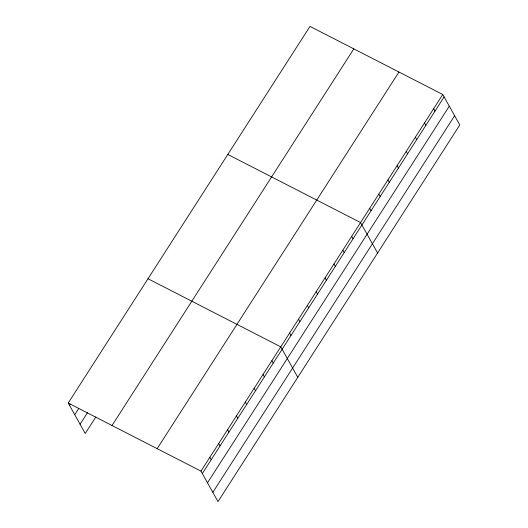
<?xml version="1.0" encoding="UTF-8"?>
<svg xmlns="http://www.w3.org/2000/svg" width="528" height="528" viewBox="0 0 528 528"><rect width="100%" height="100%" fill="white"/><g stroke="black" fill="none" stroke-linecap="round" stroke-linejoin="round"><path stroke-width="0.79" d="M68.211 403.036L310.002 26.4L442.768 94.499L459.789 124.964L217.998 501.6L200.97 471.134L68.211 403.036L85.232 433.501L95.872 416.929M69.564 405.464L70.455 404.085M74.738 414.718L78.725 408.5M80.065 424.248L87.602 412.513M112.022 425.509L353.813 48.873M157.159 448.661L398.957 72.026M200.97 471.134L442.768 94.499M202.323 473.563L444.121 96.928M207.497 482.816L449.295 106.181M212.824 492.347L454.621 115.711M227.792 154.453L360.551 222.552L377.579 253.018M147.998 278.744L280.764 346.843L297.785 377.309M433.627 108.728L434.986 111.157M424.492 122.958L425.852 125.38M415.358 137.181L416.717 139.61M406.223 151.411L407.583 153.839M397.089 165.64L398.449 168.069M387.955 179.87L389.314 182.299M378.82 194.099L380.18 196.528M369.686 208.329L371.045 210.751M351.688 236.366L353.047 238.795M342.824 250.173L344.177 252.602M333.953 263.987L335.313 266.416M325.09 277.794L326.449 280.223M316.226 291.601L317.579 294.03M307.355 305.415L308.715 307.844M298.492 319.222L299.851 321.651M289.628 333.036L290.981 335.465M271.894 360.657L273.253 363.086M263.03 374.464L264.389 376.893M254.166 388.271L255.519 390.7M245.296 402.085L246.655 404.514M236.432 415.892L237.791 418.321M227.568 429.706L228.921 432.135M218.698 443.513L220.057 445.942M209.834 457.327L211.193 459.749"/></g></svg>
